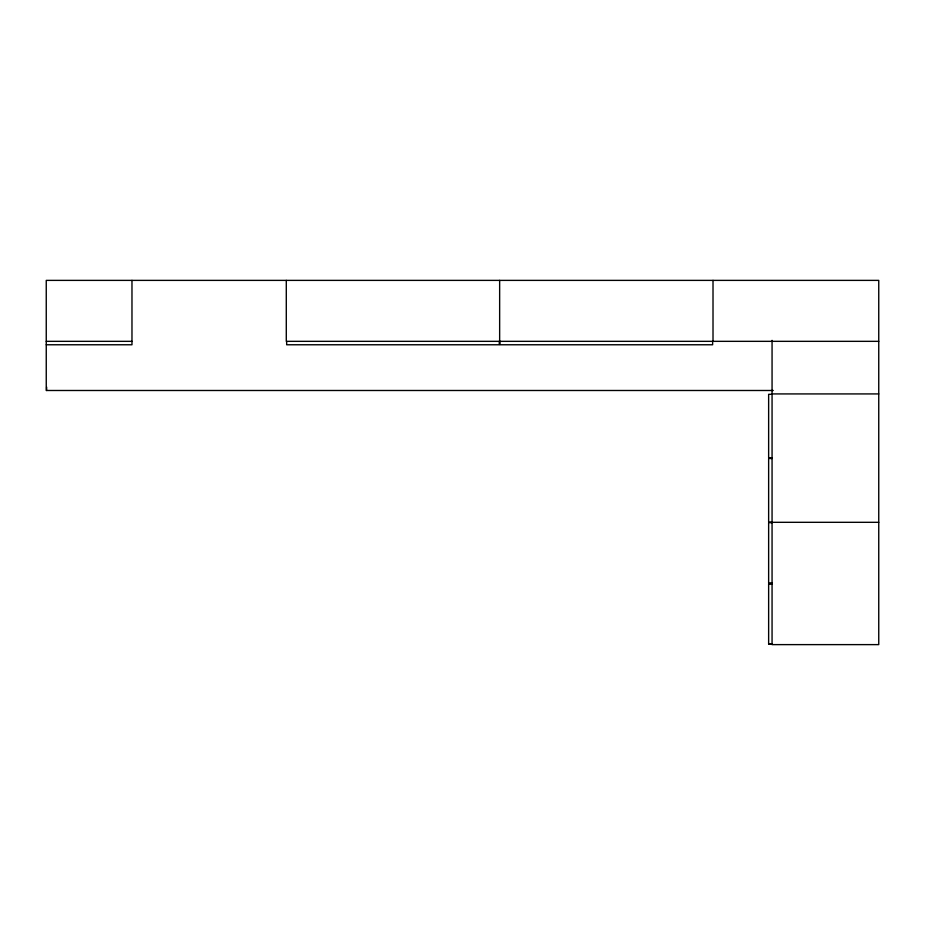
<?xml version="1.0" encoding="UTF-8"?>
<svg xmlns="http://www.w3.org/2000/svg" width="925" height="925" viewBox="0 0 925 925"><rect width="100%" height="100%" fill="white"/><g stroke="black" fill="none" stroke-linecap="round" stroke-linejoin="round"><path stroke-width="1.39" d="M46.25 341.337L131.974 341.337M878.75 341.337L286.287 341.337L286.287 280.379M46.25 344.771L131.974 344.771L131.974 280.379M773.242 390.489L46.25 390.489L46.25 280.379L878.75 280.379L878.75 644.621L772.063 644.621L772.063 340.354M772.063 393.923L878.75 393.923M772.063 394.304L768.64 394.304L768.64 457.736L772.063 457.736M772.063 458.499L768.64 458.499L768.64 521.943L772.063 521.943M772.063 522.313L878.75 522.313M772.063 522.694L768.64 522.694L768.64 582.9L772.063 582.9M772.063 583.663L768.64 583.663L768.64 644.054L772.063 644.054M768.64 583.848L772.063 583.848M768.64 643.858L772.063 643.858M713.013 280.379L713.013 341.337M712.632 341.337L712.632 344.771L500.032 344.771L500.032 341.337M499.65 280.379L499.65 341.337M499.269 341.337L499.269 344.771L286.669 344.771L286.669 341.337M46.632 387.066L46.632 390.489"/></g></svg>
